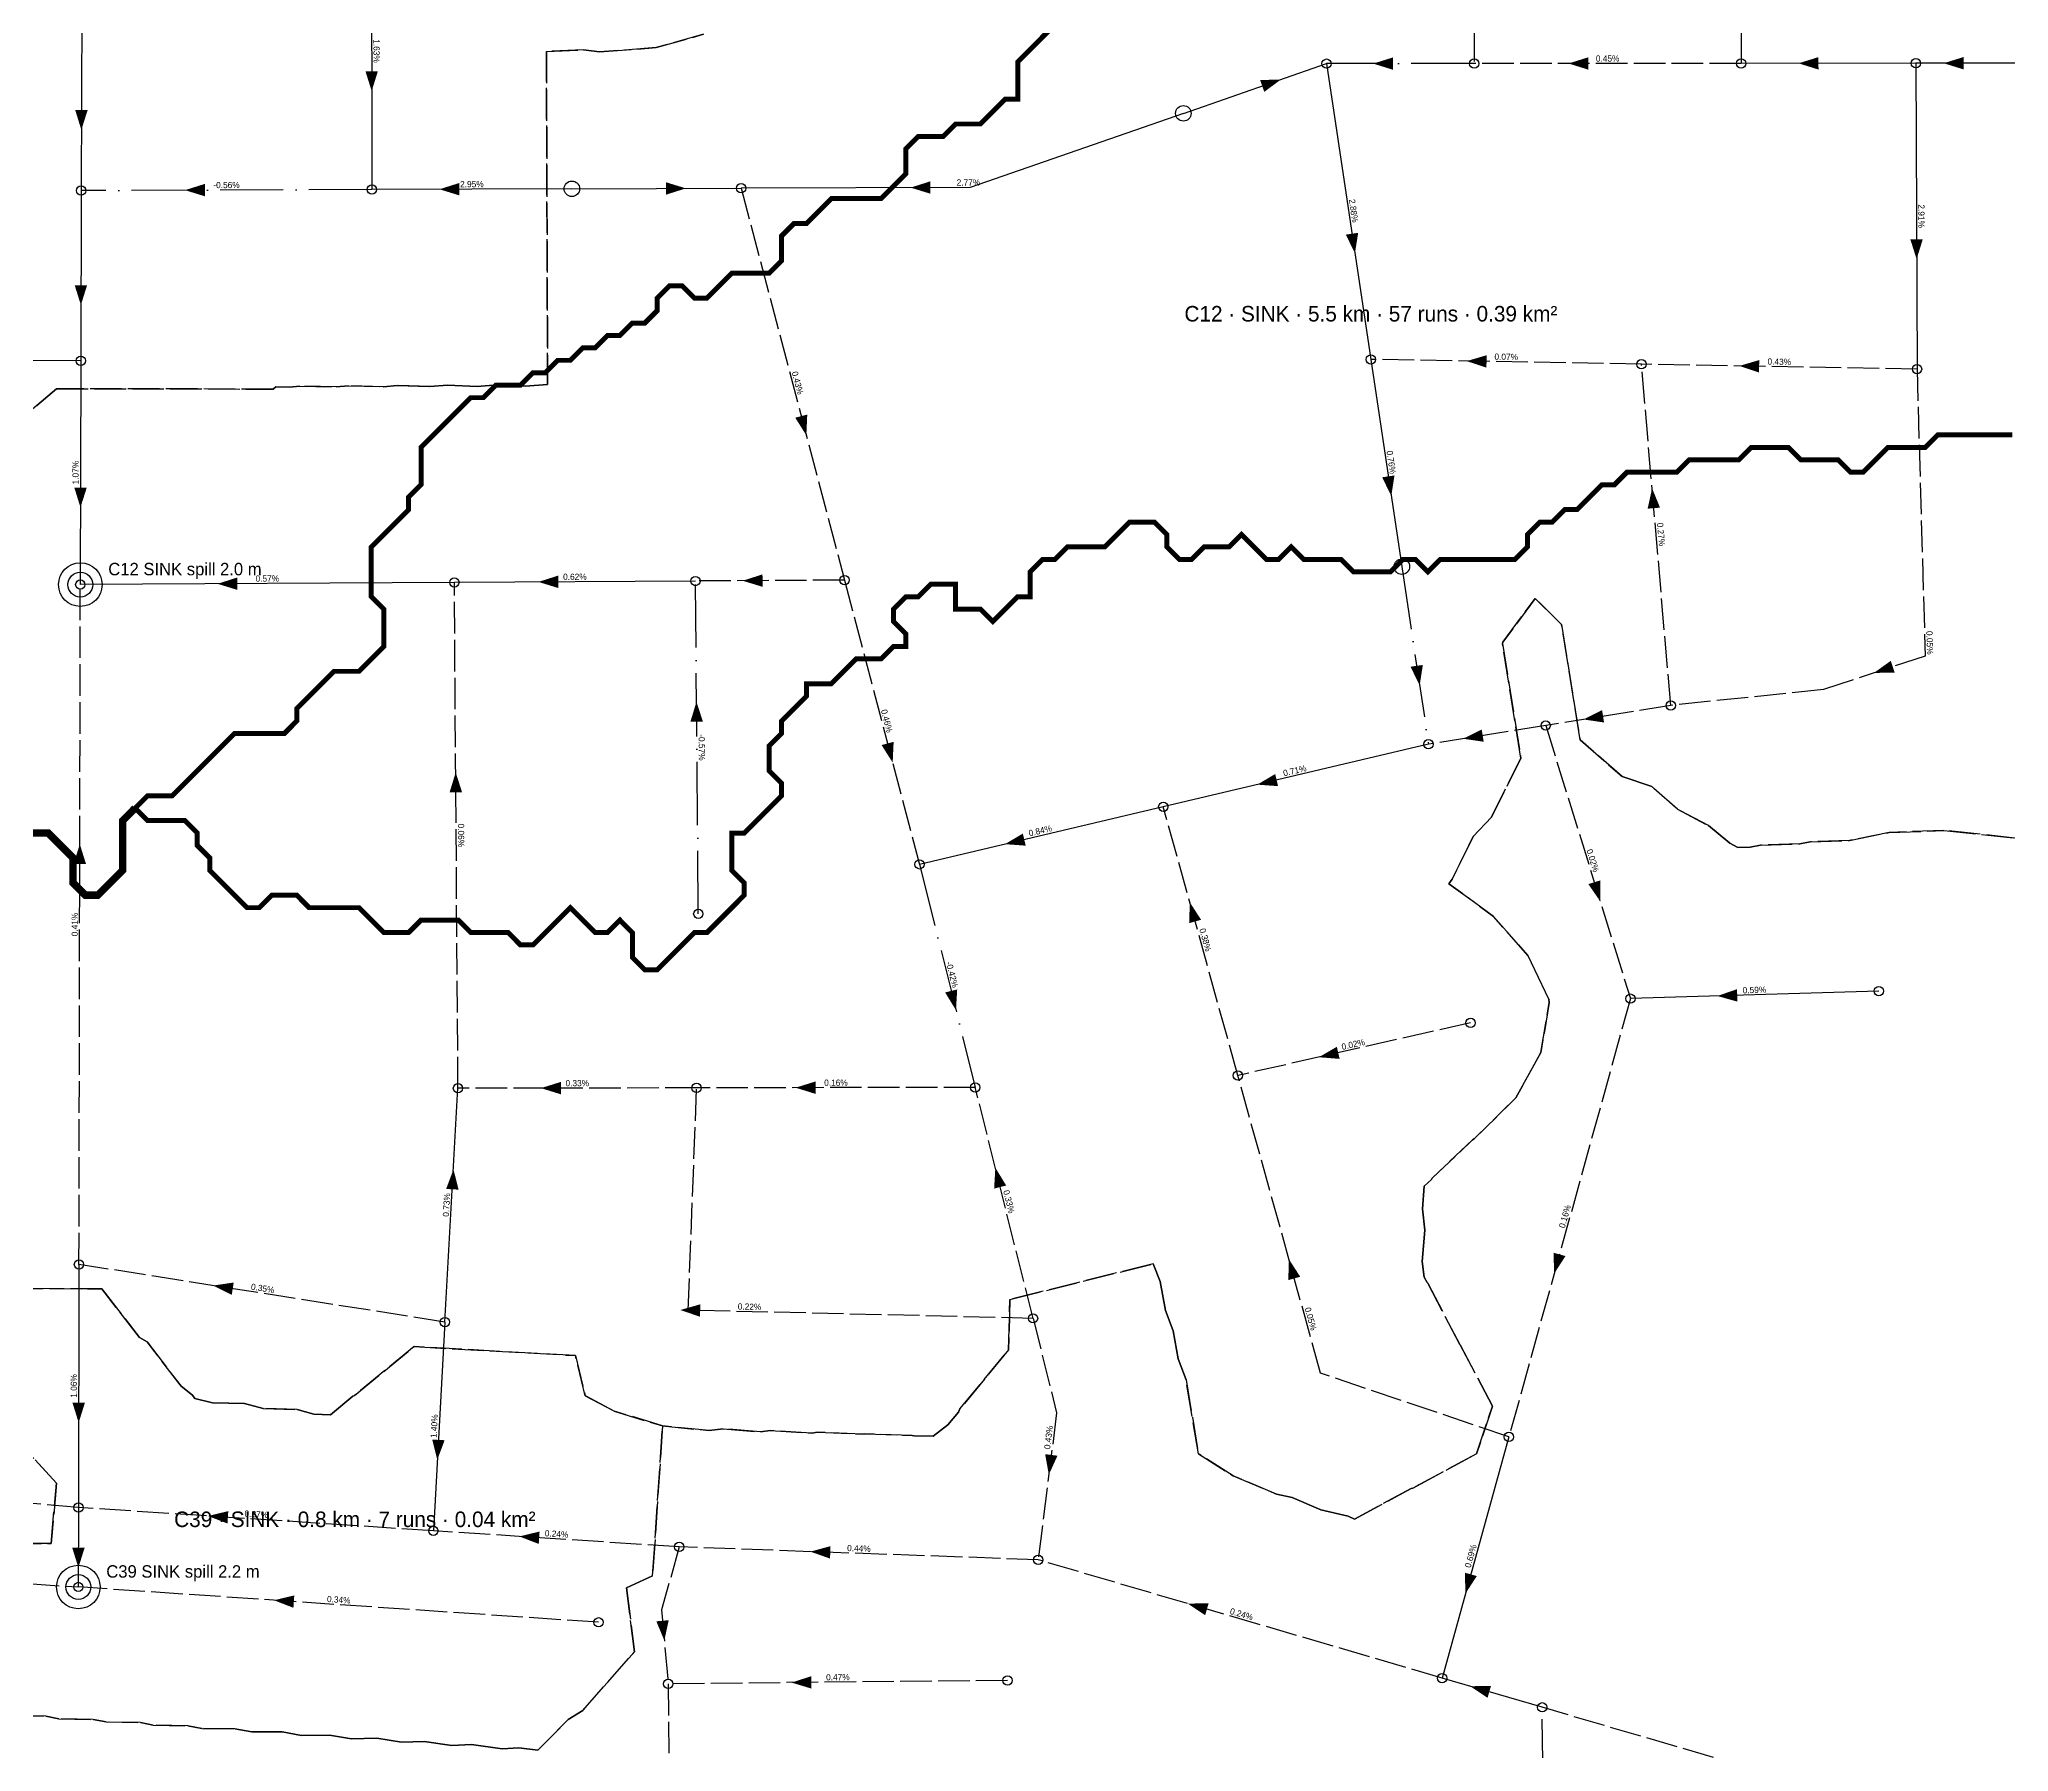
# Model space of a CAD drawing. Header units: metres. Extents: x 442821 to 452274, y 2561971 to 2571293.
# Drawn here: x 444264 to 444898, y 2564896 to 2565447 of the extents above; entities that cross this region are included whole.
import ezdxf
from ezdxf.enums import TextEntityAlignment as Align

# ---------------------------------------------------------------- set-up
doc = ezdxf.new("R2010")
doc.units = ezdxf.units.M
doc.header["$LTSCALE"] = 8
doc.linetypes.add('DASHDOT', pattern=[3.556, 2.54, -0.508, 0, -0.508])
doc.linetypes.add('DASHED', pattern=[1.524, 1.27, -0.254])
for name, color, linetype in [('A_ARROWS', 7, 'Continuous'), ('A_CATCH_LABEL', 7, 'Continuous'), ('A_CATCHMENTS', 7, 'Continuous'), ('A_GRADIENT', 8, 'Continuous'), ('A_JUNCTIONS', 8, 'Continuous'), ('A_OUTLET_LABEL', 7, 'Continuous'), ('A_OUTLETS', 7, 'Continuous'), ('A_RUNS', 7, 'Continuous'), ('A_STREAMS', 5, 'Continuous')]:
    doc.layers.add(name, color=color, linetype=linetype)

msp = doc.modelspace()

# ---------------------------------------------------------------- linework, layer by layer
at = {"layer": 'A_ARROWS', "color": 3}
for points in [[(444693.54, 2565439.2), (444699.93, 2565441.2), (444699.94, 2565437.2)], [(444756.41, 2565439.24), (444762.8, 2565441.24), (444762.81, 2565437.24)], [(444830.44, 2565439.29), (444836.84, 2565441.29), (444836.85, 2565437.29)], [(444877.16, 2565439.32), (444883.56, 2565441.32), (444883.56, 2565437.32)], [(444663.87, 2565434.1), (444658.48, 2565430.11), (444657.17, 2565433.89)], [(444472.34, 2565399.06), (444465.95, 2565397.04), (444465.93, 2565401.04)], [(444544.66, 2565399.31), (444551.05, 2565401.34), (444551.06, 2565397.34)], [(444687.67, 2565378.15), (444684.74, 2565384.18), (444688.7, 2565384.77)], [(444868.42, 2565376.28), (444866.4, 2565382.67), (444870.4, 2565382.69)], [(444723.61, 2565343.5), (444730.05, 2565345.39), (444729.98, 2565341.39)], [(444811.34, 2565341.94), (444817.78, 2565343.83), (444817.7, 2565339.83)], [(444511.11, 2565319.61), (444507.54, 2565325.29), (444511.41, 2565326.31)], [(444699.36, 2565300.09), (444696.43, 2565306.13), (444700.39, 2565306.72)], [(444277.51, 2565296.41), (444275.53, 2565302.81), (444279.53, 2565302.8)], [(444783.3, 2565302.58), (444785.84, 2565296.37), (444781.86, 2565296.03)], [(444321.61, 2565271.86), (444328, 2565273.9), (444328.02, 2565269.9)], [(444424.87, 2565272.47), (444431.25, 2565274.5), (444431.28, 2565270.5)], [(444490.61, 2565272.85), (444497, 2565274.89), (444497.02, 2565270.89)], [(444708.49, 2565239.15), (444705.56, 2565245.18), (444709.52, 2565245.77)], [(444854.67, 2565243.2), (444860.12, 2565247.09), (444861.37, 2565243.29)], [(444475.76, 2565233.94), (444477.81, 2565227.55), (444473.81, 2565227.52)], [(444761.2, 2565228.23), (444767.21, 2565231.21), (444767.84, 2565227.26)], [(444722.46, 2565222.03), (444728.46, 2565225.01), (444729.1, 2565221.06)], [(444538.9, 2565214.32), (444535.33, 2565220), (444539.2, 2565221.02)], [(444398.27, 2565211.22), (444400.31, 2565204.83), (444396.31, 2565204.8)], [(444656.23, 2565207.26), (444662, 2565210.67), (444662.92, 2565206.78)], [(444575.02, 2565188.11), (444580.79, 2565191.52), (444581.71, 2565187.63)], [(444277.3, 2565188.13), (444279.29, 2565181.73), (444275.29, 2565181.74)], [(444634.52, 2565169.41), (444638.16, 2565163.78), (444634.31, 2565162.71)], [(444559.27, 2565134.69), (444555.78, 2565140.41), (444559.66, 2565141.38)], [(444676.05, 2565119.58), (444681.85, 2565122.94), (444682.73, 2565119.04)], [(444425.72, 2565109.63), (444432.11, 2565111.64), (444432.12, 2565107.64)], [(444507.67, 2565109.77), (444514.06, 2565111.78), (444514.07, 2565107.78)], [(444571.94, 2565084.03), (444575.43, 2565078.31), (444571.55, 2565077.34)], [(444397.55, 2565083.48), (444399.19, 2565076.98), (444395.19, 2565077.2)], [(444666.42, 2565054.59), (444670.06, 2565048.95), (444666.21, 2565047.88)], [(444320.19, 2565046.12), (444326.82, 2565047.1), (444326.2, 2565043.15)], [(444470.55, 2565038.25), (444477, 2565040.1), (444476.9, 2565036.1)]]:
    msp.add_solid(points, dxfattribs=at)
at = {"layer": 'A_ARROWS', "color": 2}
for points in [[(444371.23, 2565430.34), (444369.22, 2565436.74), (444373.22, 2565436.74)], [(444277.79, 2565417.86), (444275.82, 2565424.27), (444279.82, 2565424.26)], [(444311.15, 2565398.49), (444317.54, 2565400.51), (444317.56, 2565396.51)], [(444393.04, 2565398.78), (444399.44, 2565400.8), (444399.45, 2565396.8)], [(444277.64, 2565361.52), (444275.65, 2565367.92), (444279.65, 2565367.92)]]:
    msp.add_solid(points, dxfattribs=at)
at = {"layer": 'A_ARROWS', "color": 1}
for points in [[(444766.59, 2565169.74), (444762.78, 2565175.26), (444766.6, 2565176.45)], [(444804.29, 2565139.27), (444810.63, 2565141.46), (444810.75, 2565137.46)], [(444751.78, 2565049.97), (444751.57, 2565056.68), (444755.42, 2565055.61)], [(444589.15, 2564985.28), (444587.96, 2564991.88), (444591.93, 2564991.38)], [(444512.42, 2564960.53), (444518.89, 2564962.3), (444518.74, 2564958.3)], [(444723.24, 2564947.04), (444723.03, 2564953.75), (444726.88, 2564952.68)], [(444465.41, 2564931.92), (444462.84, 2564938.12), (444466.82, 2564938.48)], [(444633.88, 2564943.81), (444640.58, 2564943.93), (444639.46, 2564940.09)], [(444506.35, 2564918.41), (444512.73, 2564920.47), (444512.77, 2564916.47)], [(444724.76, 2564917.23), (444731.46, 2564917.35), (444730.34, 2564913.51)]]:
    msp.add_solid(points, dxfattribs=at)
at = {"layer": 'A_ARROWS', "color": 4}
for points in [[(444276.93, 2565002.01), (444274.94, 2565008.41), (444278.94, 2565008.4)], [(444392.35, 2564990.09), (444390.71, 2564996.59), (444394.7, 2564996.37)], [(444318.56, 2564971.99), (444325.08, 2564973.57), (444324.82, 2564969.58)], [(444418.74, 2564965.42), (444425.26, 2564967), (444424.99, 2564963.01)], [(444276.84, 2564955.39), (444274.85, 2564961.79), (444278.85, 2564961.78)], [(444339.79, 2564944.89), (444346.32, 2564946.45), (444346.04, 2564942.46)]]:
    msp.add_solid(points, dxfattribs=at)
at = {"layer": 'A_CATCHMENTS', "color": 3, "linetype": 'DASHED'}
for points in [[(444254.27, 2565321.24), (444269.82, 2565334.63), (444339.51, 2565334.49), (444340.4, 2565335.24), (444344.8, 2565335.16), (444348.13, 2565335.49), (444359.85, 2565335.21), (444363.72, 2565335.58), (444374.89, 2565335.26), (444379.57, 2565335.69), (444389.94, 2565335.31), (444395.66, 2565335.78), (444405.22, 2565335.36), (444411.75, 2565335.87), (444420.74, 2565335.42), (444427.84, 2565335.95), (444427.46, 2565443.09), (444439.4, 2565443.61), (444444.58, 2565442.95), (444462.73, 2565444.34), (444478.01, 2565448.64)], [(444998.02, 2565179.66), (444877.22, 2565192.52), (444859.62, 2565191.85), (444846.78, 2565189.31), (444834.17, 2565188.9), (444830.81, 2565188.23), (444818.18, 2565187.82), (444814.84, 2565187.15), (444810.84, 2565187.02), (444808.29, 2565188.47), (444801.41, 2565194.1), (444791.52, 2565199.33), (444783.16, 2565206.62), (444773.68, 2565209.84), (444760.11, 2565221.69), (444754.18, 2565258.75), (444745.69, 2565267.18), (444735.25, 2565253.04), (444735.15, 2565252.71), (444741.05, 2565215.77), (444731.63, 2565196.8), (444725.75, 2565190.54), (444718.92, 2565176.8), (444717.89, 2565175.4), (444732.27, 2565164.89), (444743.33, 2565152.26), (444750.02, 2565138.29), (444750.18, 2565137.23), (444747.49, 2565121.1), (444739.44, 2565106.47), (444726.02, 2565093.32), (444725.5, 2565093), (444712.55, 2565080.66), (444712.26, 2565080.27), (444709.89, 2565078.05), (444709.38, 2565070.85), (444710.12, 2565063.99), (444709.35, 2565053.88), (444709.96, 2565048.84), (444710.88, 2565047.08), (444711.07, 2565046.86), (444721.41, 2565027.21), (444721.54, 2565027.09), (444731.94, 2565007.34), (444726.75, 2564991.99), (444706.28, 2564980.96), (444705.74, 2564980.86), (444687.52, 2564971.03), (444685.49, 2564971.95), (444676.66, 2564973.96), (444667.42, 2564977.94), (444662.46, 2564979.04), (444648.49, 2564984.88), (444637.33, 2564992), (444633.3, 2565015.8), (444630.77, 2565022.55), (444629.18, 2565031.61), (444626.69, 2565038.1), (444625, 2565047.4), (444622.76, 2565053.15), (444576.59, 2565041.6), (444576.21, 2565025.47), (444560.54, 2565006.45), (444560.04, 2565005.37), (444556.7, 2565001.33), (444551.96, 2564997.7), (444545.85, 2564997.77), (444545.13, 2564997.94), (444529.92, 2564998.38), (444529.34, 2564998.28), (444514.71, 2564998.95), (444512.83, 2564998.66), (444499.51, 2564999.5), (444496.33, 2564999.07), (444484.3, 2565000.03), (444479.82, 2564999.49), (444464.82, 2565000.95), (444449.24, 2565005.77), (444439.94, 2565010.68), (444436.77, 2565023.61), (444384.95, 2565026.49), (444365.68, 2565010.73), (444365.19, 2565010.53), (444357.93, 2565004.59), (444352.58, 2565004.8), (444347.27, 2565006.26), (444347.27, 2565006.26), (444336.31, 2565006.59), (444330.33, 2565008.16), (444320.05, 2565008.39), (444314.29, 2565009.83), (444313.51, 2565010.84), (444309.91, 2565013.76), (444298.96, 2565027.97), (444296.49, 2565029.43), (444284.42, 2565045.09), (444230.99, 2565045.2)], [(444255.61, 2564997.92), (444269.8, 2564982.56), (444268.08, 2564963.17), (444254.76, 2564963.12)]]:
    msp.add_lwpolyline(points, dxfattribs=at)
at = {"layer": 'A_CATCHMENTS', "color": 2, "linetype": 'DASHED'}
msp.add_lwpolyline([(444478.01, 2565448.64), (444462.73, 2565444.34), (444444.58, 2565442.95), (444439.4, 2565443.61), (444427.46, 2565443.09), (444427.84, 2565335.95), (444420.74, 2565335.42), (444411.75, 2565335.87), (444405.22, 2565335.36), (444395.66, 2565335.78), (444389.94, 2565335.31), (444379.57, 2565335.69), (444374.89, 2565335.26), (444363.72, 2565335.58), (444359.85, 2565335.21), (444348.13, 2565335.49), (444344.8, 2565335.16), (444340.4, 2565335.24), (444339.51, 2565334.49), (444269.82, 2565334.63), (444254.27, 2565321.24)], dxfattribs=at)
at = {"layer": 'A_CATCHMENTS', "color": 1, "linetype": 'DASHED'}
msp.add_lwpolyline([(444255.42, 2564907.77), (444266.33, 2564907.6), (444270.59, 2564906.76), (444281.58, 2564906.57), (444285.77, 2564905.74), (444296.8, 2564905.55), (444300.94, 2564904.73), (444312.02, 2564904.53), (444316.56, 2564903.63), (444327.24, 2564903.54), (444332.62, 2564902.52), (444342.46, 2564902.55), (444348.69, 2564901.43), (444357.68, 2564901.54), (444364.75, 2564900.35), (444372.9, 2564900.53), (444380.82, 2564899.27), (444388.12, 2564899.5), (444396.98, 2564898.19), (444403.34, 2564898.47), (444413.24, 2564897.12), (444418.55, 2564897.42), (444424.71, 2564896.66), (444434.46, 2564906.51), (444439.14, 2564909.41), (444455.8, 2564928.3), (444453.2, 2564948.88), (444461.65, 2564952.7), (444464.82, 2565000.95), (444479.82, 2564999.49), (444484.3, 2565000.03), (444496.33, 2564999.07), (444499.51, 2564999.5), (444512.83, 2564998.66), (444514.71, 2564998.95), (444529.34, 2564998.28), (444529.92, 2564998.38), (444545.13, 2564997.94), (444545.85, 2564997.77), (444551.96, 2564997.7), (444556.7, 2565001.33), (444560.04, 2565005.37), (444560.54, 2565006.45), (444576.21, 2565025.47), (444576.59, 2565041.6), (444622.76, 2565053.15), (444625, 2565047.4), (444626.69, 2565038.1), (444629.18, 2565031.61), (444630.77, 2565022.55), (444633.3, 2565015.8), (444637.33, 2564992), (444648.49, 2564984.88), (444662.46, 2564979.04), (444667.42, 2564977.94), (444676.66, 2564973.96), (444685.49, 2564971.95), (444687.52, 2564971.03), (444705.74, 2564980.86), (444706.28, 2564980.96), (444726.75, 2564991.99), (444731.94, 2565007.34), (444721.54, 2565027.09), (444721.41, 2565027.21), (444711.07, 2565046.86), (444710.88, 2565047.08), (444709.96, 2565048.84), (444709.35, 2565053.88), (444710.12, 2565063.99), (444709.38, 2565070.85), (444709.89, 2565078.05), (444712.26, 2565080.27), (444712.55, 2565080.66), (444725.5, 2565093), (444726.02, 2565093.32), (444739.44, 2565106.47), (444747.49, 2565121.1), (444750.18, 2565137.23), (444750.02, 2565138.29), (444743.33, 2565152.26), (444732.27, 2565164.89), (444717.89, 2565175.4), (444718.92, 2565176.8), (444725.75, 2565190.54), (444731.63, 2565196.8), (444741.05, 2565215.77), (444735.15, 2565252.71), (444735.25, 2565253.04), (444745.69, 2565267.18), (444754.18, 2565258.75), (444760.11, 2565221.69), (444773.68, 2565209.84), (444783.16, 2565206.62), (444791.52, 2565199.33), (444801.41, 2565194.1), (444808.29, 2565188.47), (444810.84, 2565187.02), (444814.84, 2565187.15), (444818.18, 2565187.82), (444830.81, 2565188.23), (444834.17, 2565188.9), (444846.78, 2565189.31), (444859.62, 2565191.85), (444877.22, 2565192.52), (444998.02, 2565179.66)], dxfattribs=at)
at = {"layer": 'A_CATCHMENTS', "color": 4, "linetype": 'DASHED'}
for points in [[(444230.99, 2565045.2), (444284.42, 2565045.09), (444296.49, 2565029.43), (444298.96, 2565027.97), (444309.91, 2565013.76), (444313.51, 2565010.84), (444314.29, 2565009.83), (444320.05, 2565008.39), (444330.33, 2565008.16), (444336.31, 2565006.59), (444347.27, 2565006.26), (444352.58, 2565004.8), (444357.93, 2565004.59), (444365.19, 2565010.53), (444365.68, 2565010.73), (444384.95, 2565026.49), (444436.77, 2565023.61), (444439.94, 2565010.68), (444449.24, 2565005.77), (444464.82, 2565000.95), (444461.65, 2564952.7), (444453.2, 2564948.88), (444455.8, 2564928.3), (444439.14, 2564909.41), (444434.46, 2564906.51), (444424.71, 2564896.66), (444418.55, 2564897.42), (444413.24, 2564897.12), (444403.34, 2564898.47), (444396.98, 2564898.19), (444388.12, 2564899.5), (444380.82, 2564899.27), (444372.9, 2564900.53), (444364.75, 2564900.35), (444357.68, 2564901.54), (444348.69, 2564901.43), (444342.46, 2564902.55), (444332.62, 2564902.52), (444327.24, 2564903.54), (444316.56, 2564903.63), (444312.02, 2564904.53), (444300.94, 2564904.73), (444296.8, 2564905.55), (444285.77, 2564905.74), (444281.58, 2564906.57), (444270.59, 2564906.76), (444266.33, 2564907.6), (444255.42, 2564907.77)], [(444254.76, 2564963.12), (444268.08, 2564963.17), (444269.8, 2564982.56), (444255.61, 2564997.92)]]:
    msp.add_lwpolyline(points, dxfattribs=at)
at = {"layer": 'A_JUNCTIONS'}
for centre in [(444678.53, 2565439.19), (444726.05, 2565439.22), (444811.94, 2565439.27), (444868.2, 2565439.31), (444490.12, 2565399.12), (444277.71, 2565398.37), (444371.3, 2565398.7), (444277.61, 2565343.62), (444692.78, 2565344.05), (444779.87, 2565342.5), (444868.55, 2565340.93), (444397.83, 2565272.31), (444475.42, 2565272.76), (444523.4, 2565273.04), (444277.46, 2565271.6), (444789.31, 2565232.72), (444749.05, 2565226.28), (444711.32, 2565220.25), (444625.99, 2565200.13), (444547.53, 2565181.62), (444476.35, 2565165.7), (444856.26, 2565140.84), (444776.31, 2565138.42), (444724.87, 2565130.61), (444399, 2565109.58), (444475.79, 2565109.71), (444565.48, 2565109.87), (444650, 2565113.7), (444277.03, 2565052.93), (444394.81, 2565034.36), (444584.06, 2565035.58), (444737.22, 2564997.44), (444276.88, 2564974.72), (444391.08, 2564967.23), (444470.21, 2564962.04), (444585.73, 2564957.9), (444276.82, 2564949.16), (444444.23, 2564937.8), (444466.67, 2564918.01), (444575.87, 2564919.1), (444715.71, 2564919.87), (444747.93, 2564910.45)]:
    msp.add_circle(centre, 1.5, dxfattribs=at)
at = {"layer": 'A_JUNCTIONS', "color": 30}
for centre in [(444632.44, 2565423.2), (444435.66, 2565398.93), (444702.76, 2565277.39)]:
    msp.add_circle(centre, 2.5, dxfattribs=at)
at = {"layer": 'A_OUTLETS', "color": 1}
for centre, radius in [((444277.46, 2565271.6), 7), ((444277.46, 2565271.6), 4), ((444276.82, 2564949.16), 7), ((444276.82, 2564949.16), 4)]:
    msp.add_circle(centre, radius, dxfattribs=at)
at = {"layer": 'A_RUNS', "color": 3}
for points in [[(444811.29, 2565708.62), (444811.94, 2565439.27)], [(444632.44, 2565423.2), (444678.53, 2565439.19)], [(444678.53, 2565439.19), (444692.78, 2565344.05)], [(444868.2, 2565439.31), (444811.94, 2565439.27)], [(444900.6, 2565439.33), (444868.2, 2565439.31)], [(444868.2, 2565439.31), (444868.55, 2565340.93)], [(444632.44, 2565423.2), (444563.8, 2565399.38), (444490.12, 2565399.12)], [(444435.66, 2565398.93), (444490.12, 2565399.12)], [(444277.61, 2565343.62), (444277.46, 2565271.6)], [(444692.78, 2565344.05), (444702.76, 2565277.39)], [(444397.83, 2565272.31), (444277.46, 2565271.6)], [(444475.42, 2565272.76), (444397.83, 2565272.31)], [(444711.32, 2565220.25), (444625.99, 2565200.13)], [(444625.99, 2565200.13), (444547.53, 2565181.62)], [(444394.81, 2565034.36), (444399, 2565109.58)]]:
    msp.add_lwpolyline(points, dxfattribs=at)
at = {"layer": 'A_RUNS', "color": 3, "linetype": 'DASHDOT'}
for points in [[(444726.15, 2565545.89), (444726.05, 2565439.22)], [(444726.05, 2565439.22), (444678.53, 2565439.19)], [(444702.76, 2565277.39), (444711.32, 2565220.25)], [(444476.35, 2565165.7), (444475.42, 2565272.76)], [(444547.53, 2565181.62), (444565.48, 2565109.87)]]:
    msp.add_lwpolyline(points, dxfattribs=at)
at = {"layer": 'A_RUNS', "color": 2}
for points in [[(444371.12, 2565487.8), (444371.3, 2565398.7)], [(444277.94, 2565457.1), (444277.71, 2565398.37)], [(444277.71, 2565398.37), (444277.61, 2565343.62)], [(444435.66, 2565398.93), (444371.3, 2565398.7)], [(444277.61, 2565343.62), (444184.32, 2565343.7)]]:
    msp.add_lwpolyline(points, dxfattribs=at)
at = {"layer": 'A_RUNS', "color": 3, "linetype": 'DASHED'}
for points in [[(444811.94, 2565439.27), (444726.05, 2565439.22)], [(444490.12, 2565399.12), (444523.4, 2565273.04)], [(444779.87, 2565342.5), (444692.78, 2565344.05)], [(444789.31, 2565232.72), (444779.87, 2565342.5)], [(444868.55, 2565340.93), (444779.87, 2565342.5)], [(444868.55, 2565340.93), (444871.18, 2565248.62), (444838.48, 2565237.88), (444789.31, 2565232.72)], [(444277.03, 2565052.93), (444277.46, 2565271.6)], [(444399, 2565109.58), (444397.83, 2565272.31)], [(444523.4, 2565273.04), (444475.42, 2565272.76)], [(444523.4, 2565273.04), (444547.53, 2565181.62)], [(444789.31, 2565232.72), (444749.05, 2565226.28)], [(444749.05, 2565226.28), (444711.32, 2565220.25)], [(444650, 2565113.7), (444625.99, 2565200.13)], [(444724.87, 2565130.61), (444650, 2565113.7)], [(444475.79, 2565109.71), (444399, 2565109.58)], [(444584.06, 2565035.58), (444473.1, 2565038.19), (444475.79, 2565109.71)], [(444565.48, 2565109.87), (444475.79, 2565109.71)], [(444584.06, 2565035.58), (444565.48, 2565109.87)], [(444737.22, 2564997.44), (444676.61, 2565017.92), (444650, 2565113.7)], [(444394.81, 2565034.36), (444277.03, 2565052.93)], [(444276.88, 2564974.72), (444184.32, 2564982.91)]]:
    msp.add_lwpolyline(points, dxfattribs=at)
at = {"layer": 'A_RUNS', "color": 2, "linetype": 'DASHDOT'}
msp.add_lwpolyline([(444371.3, 2565398.7), (444277.71, 2565398.37)], dxfattribs=at)
at = {"layer": 'A_RUNS', "color": 1, "linetype": 'DASHED'}
for points in [[(444749.05, 2565226.28), (444776.31, 2565138.42)], [(444776.31, 2565138.42), (444737.22, 2564997.44)], [(444584.06, 2565035.58), (444591.65, 2565005.22), (444585.73, 2564957.9)], [(444470.21, 2564962.04), (444464.51, 2564941.85), (444466.67, 2564918.01)], [(444585.73, 2564957.9), (444470.21, 2564962.04)], [(444715.71, 2564919.87), (444585.73, 2564957.9)], [(444575.87, 2564919.1), (444466.67, 2564918.01)], [(444466.67, 2564918.01), (444467.36, 2564851.49)], [(445205.11, 2564816.58), (445120.43, 2564823.35), (445096.07, 2564829.91), (445060.63, 2564857.27), (445032.98, 2564862.86), (444885.01, 2564870.35), (444747.93, 2564910.45)]]:
    msp.add_lwpolyline(points, dxfattribs=at)
at = {"layer": 'A_RUNS', "color": 1}
for points in [[(444856.26, 2565140.84), (444776.31, 2565138.42)], [(444737.22, 2564997.44), (444715.71, 2564919.87)], [(444747.93, 2564910.45), (444715.71, 2564919.87)]]:
    msp.add_lwpolyline(points, dxfattribs=at)
at = {"layer": 'A_RUNS', "color": 4}
for points in [[(444277.03, 2565052.93), (444276.88, 2564974.72)], [(444394.81, 2565034.36), (444391.08, 2564967.23)], [(444276.88, 2564974.72), (444276.82, 2564949.16)]]:
    msp.add_lwpolyline(points, dxfattribs=at)
at = {"layer": 'A_RUNS', "color": 4, "linetype": 'DASHED'}
for points in [[(444391.08, 2564967.23), (444276.88, 2564974.72)], [(444017.24, 2564966.78), (444276.82, 2564949.16)], [(444470.21, 2564962.04), (444391.08, 2564967.23)], [(444444.23, 2564937.8), (444276.82, 2564949.16)]]:
    msp.add_lwpolyline(points, dxfattribs=at)
at = {"layer": 'A_RUNS', "color": 1, "linetype": 'DASHDOT'}
msp.add_lwpolyline([(444748.8, 2564829.28), (444747.93, 2564910.45)], dxfattribs=at)
at = {"layer": 'A_STREAMS', "color": 5}
for points, const_width in [([(444591.14, 2565451.78), (444587.14, 2565447.78), (444583.14, 2565443.78), (444579.14, 2565439.78), (444579.14, 2565435.78), (444579.14, 2565431.78), (444579.14, 2565427.78), (444575.14, 2565427.78), (444571.14, 2565423.77), (444567.14, 2565419.77), (444563.14, 2565419.77), (444559.14, 2565419.77), (444555.14, 2565415.77), (444551.14, 2565415.77), (444547.14, 2565415.77), (444543.14, 2565411.77), (444543.14, 2565407.77), (444543.14, 2565403.77), (444539.14, 2565399.77), (444535.14, 2565395.76), (444531.14, 2565395.76), (444527.13, 2565395.76), (444523.13, 2565395.76), (444519.13, 2565395.76), (444515.13, 2565391.76), (444511.13, 2565387.76), (444507.13, 2565387.76), (444503.13, 2565383.76), (444503.13, 2565379.76), (444503.13, 2565375.76), (444499.13, 2565371.76), (444495.13, 2565371.76), (444491.13, 2565371.76), (444487.13, 2565371.76), (444483.13, 2565367.75), (444479.13, 2565363.75), (444475.13, 2565363.75), (444471.13, 2565367.75), (444467.13, 2565367.75), (444463.13, 2565363.75), (444463.13, 2565359.75), (444459.13, 2565355.75), (444455.12, 2565355.75), (444451.12, 2565351.75), (444447.12, 2565351.75), (444443.12, 2565347.75), (444439.12, 2565347.75), (444435.12, 2565343.75), (444431.12, 2565343.75), (444427.12, 2565339.74), (444423.12, 2565339.74), (444419.12, 2565335.74), (444415.12, 2565335.74), (444411.12, 2565335.74), (444407.12, 2565331.74), (444403.12, 2565331.74), (444399.12, 2565327.74), (444395.12, 2565323.74), (444391.12, 2565319.74), (444387.12, 2565315.74), (444387.12, 2565311.73), (444387.12, 2565307.73), (444387.12, 2565303.73), (444383.11, 2565299.73), (444383.11, 2565295.73), (444379.11, 2565291.73), (444375.11, 2565287.73), (444371.11, 2565283.72), (444371.11, 2565279.72), (444371.11, 2565275.72), (444371.11, 2565271.72), (444371.11, 2565267.72), (444375.11, 2565263.72), (444375.11, 2565259.72), (444375.11, 2565255.72), (444375.11, 2565251.71), (444371.11, 2565247.71), (444367.11, 2565243.71), (444363.11, 2565243.71), (444359.11, 2565243.71), (444355.11, 2565239.71), (444351.11, 2565235.71), (444347.11, 2565231.71), (444347.11, 2565227.71), (444343.11, 2565223.7), (444339.11, 2565223.7), (444335.11, 2565223.7), (444331.11, 2565223.7), (444327.11, 2565223.7), (444323.11, 2565219.7), (444319.11, 2565215.7), (444315.11, 2565211.7), (444311.1, 2565207.7), (444307.1, 2565203.7), (444303.1, 2565203.7), (444299.1, 2565203.7), (444295.1, 2565199.7)], 1.6), ([(444899.19, 2565319.74), (444895.19, 2565319.74), (444891.18, 2565319.74), (444887.18, 2565319.74), (444883.18, 2565319.74), (444879.18, 2565319.74), (444875.18, 2565319.74), (444871.18, 2565315.74), (444867.18, 2565315.74), (444863.18, 2565315.74), (444859.18, 2565315.74), (444855.18, 2565311.73), (444851.18, 2565307.73), (444847.18, 2565307.73), (444843.18, 2565311.73), (444839.18, 2565311.73), (444835.18, 2565311.73), (444831.18, 2565311.73), (444827.18, 2565315.74), (444823.18, 2565315.74), (444819.17, 2565315.74), (444815.17, 2565315.74), (444811.17, 2565311.73), (444807.17, 2565311.73), (444803.17, 2565311.73), (444799.17, 2565311.73), (444795.17, 2565311.73), (444791.17, 2565307.73), (444787.17, 2565307.73), (444783.17, 2565307.73), (444779.17, 2565307.73), (444775.17, 2565307.73), (444771.17, 2565303.73), (444767.17, 2565303.73), (444763.17, 2565299.73), (444759.17, 2565295.73), (444755.17, 2565295.73), (444751.17, 2565291.73), (444747.17, 2565291.73), (444743.16, 2565287.73), (444743.16, 2565283.72), (444739.16, 2565279.72), (444735.16, 2565279.72), (444731.16, 2565279.72), (444727.16, 2565279.72), (444723.16, 2565279.72), (444719.16, 2565279.72), (444715.16, 2565279.72), (444711.16, 2565275.72), (444707.16, 2565279.72), (444703.16, 2565279.72), (444699.16, 2565275.72), (444695.16, 2565275.72), (444691.16, 2565275.72), (444687.16, 2565275.72), (444683.16, 2565279.72), (444679.16, 2565279.72), (444675.16, 2565279.72), (444671.15, 2565279.72), (444667.15, 2565283.72), (444663.15, 2565279.72), (444659.15, 2565279.72), (444655.15, 2565283.72), (444651.15, 2565287.73), (444647.15, 2565283.72), (444643.15, 2565283.72), (444639.15, 2565283.72), (444635.15, 2565279.72), (444631.15, 2565279.72), (444627.15, 2565283.72), (444627.15, 2565287.73), (444623.15, 2565291.73), (444619.15, 2565291.73), (444615.15, 2565291.73), (444611.15, 2565287.73), (444607.15, 2565283.72), (444603.15, 2565283.72), (444599.14, 2565283.72), (444595.14, 2565283.72), (444591.14, 2565279.72), (444587.14, 2565279.72), (444583.14, 2565275.72), (444583.14, 2565271.72), (444583.14, 2565267.72), (444579.14, 2565267.72), (444575.14, 2565263.72), (444571.14, 2565259.72), (444567.14, 2565263.72), (444563.14, 2565263.72), (444559.14, 2565263.72), (444559.14, 2565267.72), (444559.14, 2565271.72), (444555.14, 2565271.72), (444551.14, 2565271.72), (444547.14, 2565267.72), (444543.14, 2565267.72), (444539.14, 2565263.72), (444539.14, 2565259.72), (444543.14, 2565255.72), (444543.14, 2565251.71), (444539.14, 2565251.71), (444535.14, 2565247.71), (444531.14, 2565247.71), (444527.13, 2565247.71), (444523.13, 2565243.71), (444519.13, 2565239.71), (444515.13, 2565239.71), (444511.13, 2565239.71), (444511.13, 2565235.71), (444507.13, 2565231.71), (444503.13, 2565227.71), (444503.13, 2565223.7), (444499.13, 2565219.7), (444499.13, 2565215.7), (444499.13, 2565211.7), (444503.13, 2565207.7), (444503.13, 2565203.7), (444499.13, 2565199.7), (444495.13, 2565195.69), (444491.13, 2565191.69), (444487.13, 2565191.69), (444487.13, 2565187.69), (444487.13, 2565183.69), (444487.13, 2565179.69), (444491.13, 2565175.69), (444491.13, 2565171.69), (444487.13, 2565167.68), (444483.13, 2565163.68), (444479.13, 2565159.68), (444475.13, 2565159.68), (444471.13, 2565155.68), (444467.13, 2565151.68), (444463.13, 2565147.68), (444459.13, 2565147.68), (444455.12, 2565151.68), (444455.12, 2565155.68), (444455.12, 2565159.68), (444451.12, 2565163.68), (444447.12, 2565159.68), (444443.12, 2565159.68), (444439.12, 2565163.68), (444435.12, 2565167.68), (444431.12, 2565163.68), (444427.12, 2565159.68), (444423.12, 2565155.68), (444419.12, 2565155.68), (444415.12, 2565159.68), (444411.12, 2565159.68), (444407.12, 2565159.68), (444403.12, 2565159.68), (444399.12, 2565163.68), (444395.12, 2565163.68), (444391.12, 2565163.68), (444387.12, 2565163.68), (444383.11, 2565159.68), (444379.11, 2565159.68), (444375.11, 2565159.68), (444371.11, 2565163.68), (444367.11, 2565167.68), (444363.11, 2565167.68), (444359.11, 2565167.68), (444355.11, 2565167.68), (444351.11, 2565167.68), (444347.11, 2565171.69), (444343.11, 2565171.69), (444339.11, 2565171.69), (444335.11, 2565167.68), (444331.11, 2565167.68), (444327.11, 2565171.69), (444323.11, 2565175.69), (444319.11, 2565179.69), (444319.11, 2565183.69), (444315.11, 2565187.69), (444315.11, 2565191.69), (444311.1, 2565195.69), (444307.1, 2565195.69), (444303.1, 2565195.69), (444299.1, 2565195.69), (444295.1, 2565199.7)], 1.6), ([(444295.1, 2565199.7), (444291.1, 2565195.69), (444291.1, 2565191.69), (444291.1, 2565187.69), (444291.1, 2565183.69), (444291.1, 2565179.69), (444287.1, 2565175.69), (444283.1, 2565171.69), (444279.1, 2565171.69), (444275.1, 2565175.69), (444275.1, 2565179.69), (444275.1, 2565183.69), (444271.1, 2565187.69), (444267.1, 2565191.69), (444263.1, 2565191.69), (444259.1, 2565191.69)], 2.4)]:
    msp.add_lwpolyline(points, dxfattribs=dict(at, const_width=const_width))

# ---------------------------------------------------------------- texts
at = {"layer": 'A_CATCH_LABEL', "color": 3}
msp.add_text('C12 · SINK · 5.5 km · 57 runs · 0.39 km²', height=5, dxfattribs=at).set_placement((444692.8, 2565358.74), align=Align.MIDDLE_CENTER)
at = {"layer": 'A_CATCH_LABEL', "color": 4}
msp.add_text('C39 · SINK · 0.8 km · 7 runs · 0.04 km²', height=5, dxfattribs=at).set_placement((444365.81, 2564970.93), align=Align.MIDDLE_CENTER)
at = {"layer": 'A_GRADIENT', "color": 2}
for s, rotation, p in [('1.63%', -89.88292, (444371.21, 2565443.25)), ('-0.56%', 0.20248, (444324.51, 2565398.54)), ('2.95%', 0.20248, (444403.48, 2565398.82))]:
    msp.add_text(s, height=2, rotation=rotation, dxfattribs=at).set_placement(p, align=Align.BOTTOM_CENTER)
at = {"layer": 'A_GRADIENT', "color": 3}
for s, rotation, p in [('0.45%', 0.03764, (444768.99, 2565439.25)), ('2.77%', 0.20248, (444563.29, 2565399.38)), ('2.88%', -81.48148, (444685.65, 2565391.62)), ('2.91%', -89.79552, (444868.37, 2565390.12)), ('0.07%', 358.98259, (444736.32, 2565343.28)), ('0.43%', 358.98259, (444824.21, 2565341.71)), ('0.43%', -75.21489, (444506.76, 2565336.08)), ('0.76%', -81.48148, (444697.77, 2565310.72)), ('1.07%', 89.88647, (444277.53, 2565307.61)), ('0.27%', 274.91676, (444784.59, 2565287.61)), ('0.57%', 0.33626, (444337.65, 2565271.95)), ('0.62%', 0.33626, (444436.63, 2565272.53)), ('0.05%', -88.37066, (444871.06, 2565252.86)), ('0.46%', -75.21489, (444535.47, 2565227.33)), ('-0.57%', 270.4964, (444475.88, 2565219.23)), ('0.71%', 13.26786, (444668.65, 2565210.19)), ('0.06%', 270.41073, (444398.41, 2565190.94)), ('0.84%', 13.26786, (444586.76, 2565190.87)), ('0.41%', 89.88647, (444277.25, 2565162.26)), ('0.38%', 285.52632, (444638, 2565156.91)), ('-0.42%', -75.95797, (444556.5, 2565145.75)), ('0.02%', 12.72785, (444687.44, 2565122.15)), ('0.33%', 0.09976, (444437.4, 2565109.65)), ('0.16%', 0.09976, (444520.64, 2565109.79)), ('0.73%', 86.81499, (444396.9, 2565071.97)), ('0.33%', 284.04203, (444574.77, 2565072.72)), ('0.35%', 351.04008, (444335.92, 2565043.64)), ('0.22%', 358.64917, (444492.8, 2565037.73)), ('0.05%', 285.52632, (444671.87, 2565034.99))]:
    msp.add_text(s, height=2, rotation=rotation, dxfattribs=at).set_placement(p, align=Align.BOTTOM_CENTER)
at = {"layer": 'A_GRADIENT', "color": 1}
for s, rotation, p in [('0.02%', -72.76249, (444762.68, 2565182.35)), ('0.59%', 1.74029, (444816.28, 2565139.63)), ('0.16%', 74.50154, (444756.76, 2565067.93)), ('0.43%', 82.86556, (444590.63, 2564997.08)), ('0.44%', 357.94412, (444527.97, 2564959.97)), ('0.69%', 74.50154, (444726.46, 2564958.66)), ('0.24%', 343.69421, (444650.72, 2564938.89)), ('0.47%', 0.56785, (444521.27, 2564918.55))]:
    msp.add_text(s, height=2, rotation=rotation, dxfattribs=at).set_placement(p, align=Align.BOTTOM_CENTER)
at = {"layer": 'A_GRADIENT', "color": 4}
for s, rotation, p in [('1.06%', 89.88647, (444276.95, 2565013.83)), ('1.40%', 86.81499, (444392.94, 2565000.8)), ('0.27%', 356.24758, (444333.98, 2564970.98)), ('0.24%', 356.24758, (444430.64, 2564964.64)), ('0.34%', 356.11834, (444360.53, 2564943.48))]:
    msp.add_text(s, height=2, rotation=rotation, dxfattribs=at).set_placement(p, align=Align.BOTTOM_CENTER)
at = {"layer": 'A_OUTLET_LABEL', "color": 1}
for s, p in [('C12 SINK spill 2.0 m', (444286.46, 2565274.6)), ('C39 SINK spill 2.2 m', (444285.82, 2564952.16))]:
    msp.add_text(s, height=4, dxfattribs=at).set_placement(p)

doc.saveas('drawing.dxf')
